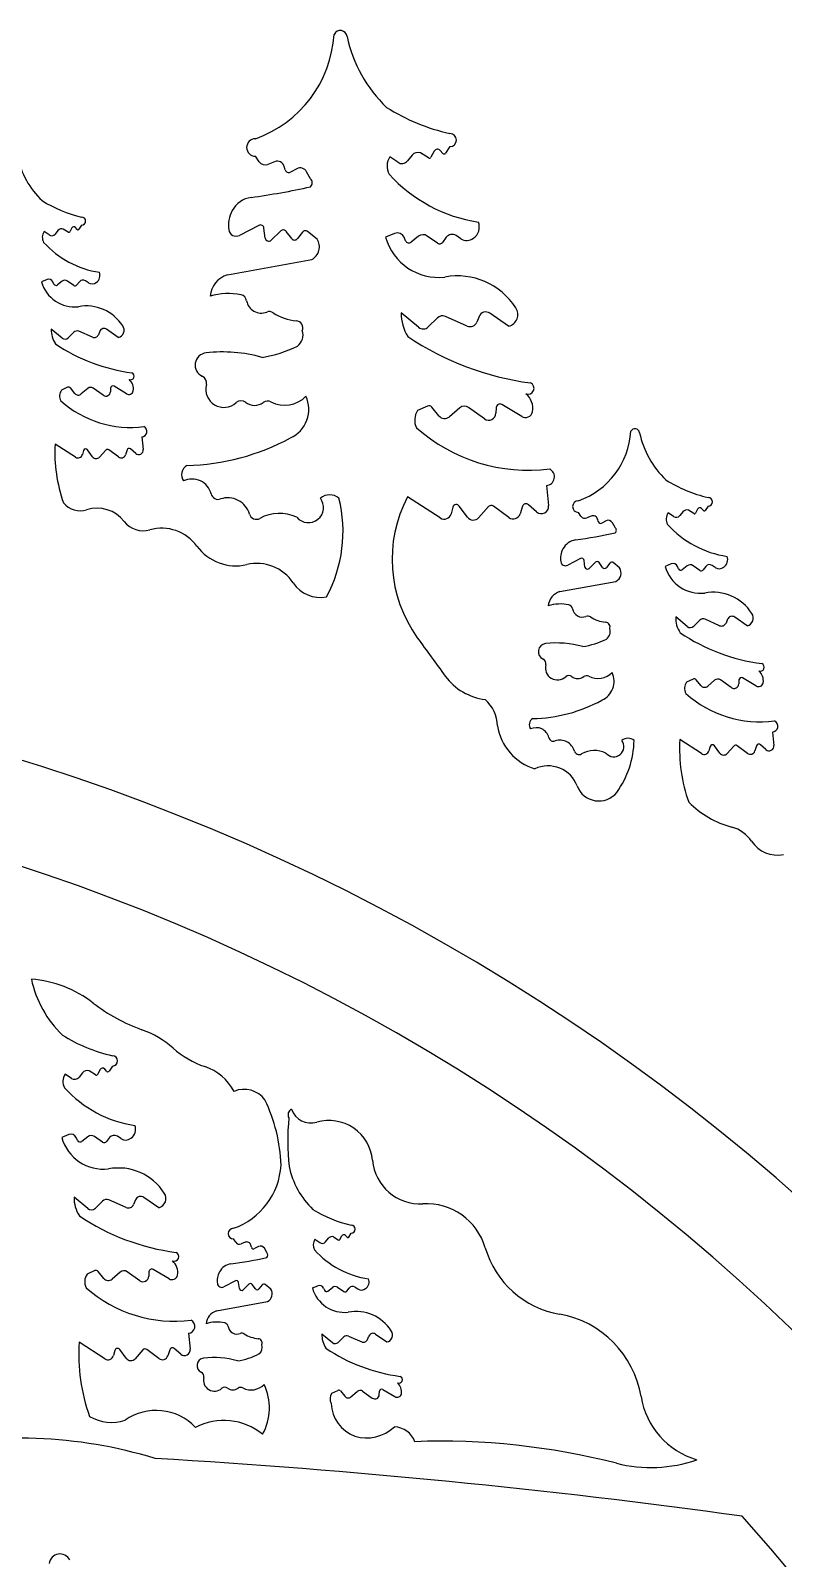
# Model space of a CAD drawing. Extents: x 0 to 545, y 0 to 410.
# Drawn here: x 338.6 to 417.7, y 241.6 to 401.9 of the extents above; entities that cross this region are included whole.
import ezdxf

# ---------------------------------------------------------------- set-up
doc = ezdxf.new("R2010")
doc.units = 0
doc.layers.add('GREEN', color=3, linetype='CONTINUOUS')
doc.layers.add('WHITE', color=7, linetype='CONTINUOUS')

msp = doc.modelspace()

# ---------------------------------------------------------------- linework, layer by layer
at = {"layer": 'GREEN', "linetype": 'CONTINUOUS'}
for p, q in [((382.658058, 389.750874), (382.216428, 389.063835)), ((362.646417, 388.158505), (362.244273, 388.745612)), ((364.261085, 388.164762), (363.557439, 387.882376)), ((377.19262, 388.105273), (376.360111, 388.675107)), ((378.691918, 388.854267), (378.217228, 388.258831)), ((380.402232, 388.572683), (379.564048, 389.088492)), ((381.018299, 389.282354), (380.66878, 388.64339)), ((381.914373, 389.040212), (381.636149, 389.352738)), ((365.373669, 387.306432), (365.278886, 387.657178)), ((366.589896, 387.422573), (365.918033, 387.069033)), ((368.018685, 386.381753), (367.609227, 387.118777)), ((340.58324, 380.47997), (340.062921, 380.836116)), ((341.520301, 380.948091), (341.223619, 380.575943)), ((342.589247, 380.772101), (342.065382, 381.094482)), ((342.974289, 381.215646), (342.75584, 380.816293)), ((343.534335, 381.064306), (343.360445, 381.259635)), ((343.999138, 381.50847), (343.72312, 381.079071)), ((362.59222, 381.487618), (360.558017, 380.436716)), ((363.27473, 380.159049), (363.144242, 381.197101)), ((364.915831, 380.898679), (363.916497, 379.932952)), ((366.060205, 380.091951), (365.4836, 380.854558)), ((367.190022, 380.777208), (366.666028, 380.090595)), ((368.726601, 380.044171), (367.730424, 380.843172)), ((376.862907, 380.636731), (375.909775, 380.247794)), ((378.013699, 379.861984), (377.845882, 380.24061)), ((379.377103, 380.340386), (378.598841, 379.718879)), ((381.357636, 379.620512), (380.288137, 380.369161)), ((382.287938, 380.2383), (381.878175, 379.701369)), ((383.799239, 380.086767), (383.314742, 380.409765)), ((359.305622, 376.284444), (368.157715, 377.891138)), ((340.377169, 375.812131), (339.781462, 375.569045)), ((341.096414, 375.327914), (340.991528, 375.564555)), ((341.948541, 375.626915), (341.462128, 375.238474)), ((343.186375, 375.176994), (342.517938, 375.6449)), ((343.767814, 375.563111), (343.511712, 375.227529)), ((344.712377, 375.468403), (344.409566, 375.670277)), ((379.378718, 370.788975), (377.558875, 372.296032)), ((388.82484, 370.901548), (386.857638, 372.265475)), ((341.949551, 369.657283), (340.812149, 370.599194)), ((347.853377, 369.727642), (346.623876, 370.580096)), ((381.350724, 371.769209), (380.397178, 370.832265)), ((384.472035, 370.923315), (382.189227, 371.923398)), ((385.717776, 371.922809), (385.483699, 371.337617)), ((343.182055, 370.26993), (342.586088, 369.68434)), ((345.132874, 369.741246), (343.706119, 370.366298)), ((345.911462, 370.36593), (345.765164, 370.000185)), ((342.533013, 364.492769), (341.885965, 364.19566)), ((343.28629, 363.848725), (342.816741, 364.426631)), ((344.642975, 364.372197), (343.965798, 363.788424)), ((346.275308, 363.655522), (345.229005, 364.39956)), ((347.041643, 364.399838), (347.025952, 364.023234)), ((348.713598, 363.809257), (347.401195, 364.593992)), ((380.312257, 362.525751), (379.27698, 362.050378)), ((381.5175, 361.495281), (380.766222, 362.419932)), ((390.201193, 361.432133), (388.101349, 362.687709)), ((383.688196, 362.332837), (382.604713, 361.3988)), ((386.299929, 361.186157), (384.625844, 362.376617)), ((387.526066, 362.377062), (387.500959, 361.774496)), ((350.331443, 359.27775), (350.475767, 357.961509)), ((343.365832, 357.150987), (341.221299, 358.533202)), ((344.199196, 357.853479), (344.082087, 357.425235)), ((345.147596, 357.206405), (344.620785, 357.930622)), ((346.541114, 357.899229), (345.886157, 357.168701)), ((347.87027, 357.176969), (346.860375, 357.931024)), ((348.766188, 357.914442), (348.608118, 357.414602)), ((349.691172, 357.550804), (349.148837, 358.022195)), ((381.644768, 350.778901), (378.213515, 352.990444)), ((392.789745, 354.181721), (393.020663, 352.075736)), ((382.97815, 351.902889), (382.790776, 351.217697)), ((384.495589, 350.86757), (383.652692, 352.026317)), ((386.725218, 351.976088), (385.677288, 350.807243)), ((388.851868, 350.820472), (387.236036, 352.02696)), ((390.285337, 352.000428), (390.032426, 351.200684)), ((391.765312, 351.418608), (390.897575, 352.172833)), ((396.423386, 350.964973), (396.15529, 351.356377)), ((406.120855, 350.929484), (405.565848, 351.309374)), ((407.120387, 351.428814), (406.803926, 351.031856)), ((408.260596, 351.241091), (407.701807, 351.584964)), ((408.671307, 351.714205), (408.438294, 351.288229)), ((409.26869, 351.552777), (409.083207, 351.761127)), ((409.76448, 352.026551), (409.47006, 351.568526)), ((397.499831, 350.969144), (397.030734, 350.780886)), ((398.241554, 350.396923), (398.178365, 350.630754)), ((399.052372, 350.474351), (398.604463, 350.238658)), ((400.004898, 349.780471), (399.731926, 350.27182)), ((396.387254, 346.517714), (395.031119, 345.817113)), ((396.842261, 345.632001), (396.755269, 346.324037)), ((397.936329, 346.125088), (397.270106, 345.48127)), ((398.699245, 345.58727), (398.314841, 346.095675)), ((399.452456, 346.044108), (399.103126, 345.586365)), ((400.476842, 345.555416), (399.812724, 346.088084)), ((405.901046, 345.950457), (405.265625, 345.691165)), ((406.66824, 345.433958), (406.556362, 345.686375)), ((407.577176, 345.752893), (407.058335, 345.338555)), ((408.897532, 345.272977), (408.184533, 345.772076)), ((409.517733, 345.684835), (409.244558, 345.326881)), ((410.525267, 345.583813), (410.202269, 345.799145)), ((394.196189, 343.048931), (400.097585, 344.120061)), ((407.578253, 339.385286), (406.365024, 340.38999)), ((408.892924, 340.038775), (408.257226, 339.414146)), ((410.973798, 339.474845), (409.451926, 340.141567)), ((411.804292, 340.141175), (411.648241, 339.751047)), ((413.875668, 339.460334), (412.5642, 340.369619)), ((408.200612, 333.87647), (407.510428, 333.559554)), ((409.004108, 333.18949), (408.503256, 333.805923)), ((410.451239, 333.74786), (409.728916, 333.125169)), ((412.192394, 332.983407), (411.076337, 333.777047)), ((413.009818, 333.777344), (412.99308, 333.375633)), ((414.793236, 333.147391), (413.393341, 333.984442)), ((409.088953, 326.045237), (406.801451, 327.519599)), ((416.518938, 328.313783), (416.672883, 326.909793)), ((409.977874, 326.794561), (409.852959, 326.337767)), ((410.989501, 326.104349), (410.427569, 326.876847)), ((412.47592, 326.843361), (411.7773, 326.064131)), ((413.893687, 326.07295), (412.816465, 326.877275)), ((414.849333, 326.859588), (414.680725, 326.326425)), ((415.835982, 326.471707), (415.257491, 326.974524))]:
    msp.add_line(p, q, dxfattribs=at)
for centre, radius, start, end in [((358.094631, 402.292884), 12.426667, -70.49249, -3.508211), ((371.149381, 401.197229), 0.73258, 8.175609, 152.766016), ((386.039842, 404.318363), 14.483042, -167.976694, -133.818962), ((387.439847, 412.062113), 21.485016, -122.133674, -102.859667), ((362.244273, 389.662574), 0.916962, 90, 270), ((382.658058, 390.433428), 0.682554, -90, 90), ((346.112754, 390.613151), 9.051901, -167.976694, -133.818962), ((363.274085, 388.588433), 0.760792, -145.590443, -68.133508), ((364.544438, 387.458706), 0.760792, 15.12204, 111.866492), ((377.776306, 387.705753), 1.716175, 145.609256, 209.500855), ((377.622341, 388.733082), 0.760792, -124.390744, -38.562356), ((379.286804, 388.380015), 0.760792, 68.628404, 141.437644), ((380.501915, 388.734666), 0.190198, -121.607717, -28.679037), ((381.352029, 389.099801), 0.380396, 41.676879, 151.320964), ((382.056433, 389.16668), 0.190198, -138.32312, -32.733012), ((365.740893, 387.405668), 0.380396, -164.87796, -62.24632), ((366.944175, 386.749304), 0.760792, 29.054604, 117.75368), ((388.029057, 397.500479), 15.848799, -137.829917, -98.634978), ((350.373812, 466.62233), 82.994804, -82.090003, -77.717189), ((367.647465, 385.949593), 0.569708, -47.833998, 49.337842), ((346.987756, 395.452995), 13.428135, -122.133674, -102.859667), ((362.161781, 381.779746), 2.662772, 97.909997, 151.929644), ((343.999138, 381.935066), 0.426596, -90, 90), ((362.736292, 381.473367), 3.313872, 151.929644, 188.122627), ((384.307714, 381.313426), 1.4383, -55.066713, 21.105041), ((340.948044, 380.23027), 1.072609, 145.609256, 209.500855), ((340.851815, 380.872351), 0.475495, -124.390744, -38.562356), ((341.892105, 380.651683), 0.475495, 68.628404, 141.437644), ((342.651549, 380.87334), 0.118874, -121.607716, -28.679037), ((343.18287, 381.10155), 0.237748, 41.676879, 151.320964), ((343.623123, 381.143349), 0.118874, -138.323121, -32.733012), ((360.208825, 381.112637), 0.760792, -171.877373, -62.67839), ((362.766816, 381.149657), 0.380396, 7.164776, 117.32161), ((363.652156, 380.206493), 0.380396, -172.835223, -45.979785), ((365.180173, 380.625138), 0.380396, 37.092837, 134.020216), ((366.363632, 380.321371), 0.380396, -142.907162, -37.349349), ((367.492419, 380.546432), 0.380396, 51.268059, 142.650651), ((367.451287, 379.229468), 1.51333, -62.172979, 32.571488), ((381.486221, 381.815268), 5.792557, -164.299939, -83.59585), ((377.150347, 379.932329), 0.760792, 23.904259, 112.198571), ((379.851852, 379.745896), 0.760792, 55.00798, 128.610253), ((382.892731, 379.776747), 0.760792, 56.309933, 142.650651), ((384.432257, 381.036292), 1.141188, -123.690068, -52.224316), ((347.356013, 386.351973), 9.905499, -137.829917, -98.634978), ((378.361466, 380.016124), 0.380396, -156.095741, -51.389747), ((381.575779, 379.932145), 0.380396, -124.992021, -37.349349), ((343.26674, 376.548717), 3.620348, -164.299939, -83.59585), ((340.556819, 375.37188), 0.475495, 23.904259, 112.198571), ((341.313768, 375.424252), 0.237748, -156.095741, -51.389747), ((342.245259, 375.255359), 0.475495, 55.00798, 128.610253), ((343.322714, 375.371765), 0.237748, -124.992021, -37.349349), ((344.145809, 375.274641), 0.475495, 56.309933, 142.650651), ((345.108013, 376.061857), 0.713243, -123.690068, -52.224316), ((345.030173, 376.235065), 0.898937, -55.066713, 21.105041), ((360.051475, 373.824032), 2.570977, 106.864221, 174.902406), ((383.470019, 368.967434), 7.216488, 32.329018, 100.682468), ((359.374049, 368.037211), 6.30321, 77.493542, 107.385383), ((360.574257, 373.448117), 0.760792, 9.489857, 77.493542), ((344.506614, 368.51882), 4.510305, 32.329018, 100.682468), ((362.858727, 373.82999), 1.555375, -170.510143, -68.467157), ((363.70884, 371.675475), 0.760792, 56.77338, 111.532843), ((367.017506, 376.726522), 5.277449, -123.22662, -95.28689), ((381.717824, 372.129917), 4.162265, 177.712723, 213.858823), ((386.424154, 371.640258), 0.760792, 55.26514, 158.19859), ((388.548455, 372.114185), 1.243735, -77.160427, 34.949862), ((343.411492, 370.495372), 2.601416, 177.712723, 213.858823), ((343.515315, 369.930764), 0.475495, 66.342091, 134.496833), ((346.352948, 370.189335), 0.475495, 55.26514, 158.19859), ((347.680636, 370.48554), 0.777335, -77.160427, 34.949862), ((366.461126, 370.713969), 0.760792, -21.302312, 84.71311), ((365.817117, 369.976413), 1.429266, -53.867963, 18.823957), ((379.863961, 371.37493), 0.760792, -129.629005, -45.503167), ((381.883941, 371.226545), 0.760792, 66.342091, 134.496833), ((384.777322, 371.620168), 0.760792, -113.657909, -21.801409), ((351.752265, 384.675553), 18.829617, -123.895952, -97.513719), ((342.252828, 370.023505), 0.475495, -129.629005, -45.503167), ((345.323678, 370.176779), 0.475495, -113.657909, -21.801409), ((361.00527, 380.089836), 12.607045, -81.16146, -63.350726), ((395.063061, 394.818206), 30.127387, -123.895952, -97.513719), ((357.199856, 366.823051), 1.283047, 96.268117, 245.735397), ((358.81886, 352.939705), 15.260448, 74.323379, 96.61926), ((349.138717, 365.652064), 0.386411, -112.334503, 66.9457), ((356.359938, 364.95977), 0.760792, -14.472029, 65.735397), ((342.817894, 363.563669), 1.126013, 145.856703, 205.916383), ((342.632222, 364.27671), 0.237748, 39.093859, 114.663396), ((344.953444, 364.012053), 0.475495, 54.582945, 130.763605), ((346.550869, 364.043029), 0.475495, -125.417056, -2.385944), ((347.279185, 364.38994), 0.237748, 59.123187, 177.614055), ((348.957619, 364.217361), 0.475495, -120.876813, -12.134148), ((348.192467, 364.334857), 1.249095, -10.025261, 50.208933), ((358.947138, 364.292022), 1.91119, 165.527971, 312.440725), ((390.881384, 364.380625), 0.618258, -112.334503, 66.9457), ((349.170304, 371.387375), 11.108515, -131.53071, -82.867511), ((343.655328, 364.148569), 0.475495, -140.906141, -49.236395), ((360.750264, 362.320163), 0.760792, 52.136375, 132.440725), ((362.159889, 364.133279), 1.535821, -127.863626, -53.607372), ((363.522504, 362.284574), 0.760792, 62.202347, 126.392629), ((365.318659, 365.691622), 3.09072, -117.797653, -43.691523), ((364.566202, 362.179612), 3.289363, -65.487238, 24.747953), ((380.470991, 362.180057), 0.380396, 39.093859, 114.663396), ((384.184947, 361.756606), 0.760792, 54.582945, 130.763605), ((387.906132, 362.361226), 0.380396, 59.123187, 177.614055), ((389.367384, 362.273093), 1.998552, -10.025261, 50.208933), ((380.768067, 361.039193), 1.80162, 145.856703, 205.916383), ((382.107961, 361.975031), 0.760792, -140.906141, -49.236395), ((386.740826, 361.806168), 0.760792, -125.417055, -2.385944), ((390.591626, 362.0851), 0.760792, -120.876813, -12.134148), ((350.286245, 359.852242), 0.576267, -85.501622, 62.80809), ((354.542913, 380.10851), 23.820337, -88.790476, -61.439905), ((390.931923, 373.557122), 17.773624, -131.53071, -82.867511), ((393.388862, 360.387891), 8.284444, -70.49249, -3.508211), ((402.092028, 359.657455), 0.488387, 8.175609, 152.766016), ((412.019003, 361.738211), 9.655361, -167.976694, -133.818962), ((356.662653, 357.586125), 15.470371, 176.49023, 199.739662), ((344.428523, 357.790767), 0.237748, 36.032935, 164.705724), ((346.718133, 357.740522), 0.237748, 53.252529, 138.122131), ((348.992871, 357.842755), 0.237748, 49.003269, 162.45094), ((350.003104, 357.909682), 0.475495, -130.996732, 6.257409), ((343.623433, 357.550659), 0.475495, -122.80296, -15.294276), ((345.532118, 357.486115), 0.475495, -143.967065, -41.87787), ((348.154753, 357.557974), 0.475495, -126.747471, -17.54906), ((355.65338, 355.310742), 1.155429, 121.729582, 214.308057), ((355.598627, 352.804366), 2.061764, 14.043417, 115.871314), ((392.717429, 355.100909), 0.922028, -85.501622, 62.80809), ((412.952339, 366.900711), 14.323344, -122.133674, -102.859667), ((358.336823, 353.489279), 0.760792, -165.956583, -71.156989), ((359.346183, 350.531584), 2.364391, 16.149064, 108.843011), ((367.801932, 351.88179), 1.593855, -139.892189, 37.788237), ((370.037026, 351.67189), 1.536049, 50.57473, 129.42527), ((357.078372, 349.359958), 14.366624, -28.492477, 14.093969), ((390.667553, 346.432024), 14.075366, 152.228263, 215.740025), ((409.76448, 352.481587), 0.455036, -90, 90), ((343.85176, 353.803333), 2.268047, -140.512353, -72.585874), ((345.612979, 348.188126), 3.616887, 37.948641, 107.414126), ((362.34805, 351.400814), 0.760792, -163.850936, -61.091505), ((364.766627, 347.021105), 4.242344, 64.651094, 118.908495), ((382.056929, 351.418377), 0.760792, -122.80296, -15.294276), ((383.345074, 351.802549), 0.380396, 36.032935, 164.705724), ((387.008449, 351.722156), 0.380396, 53.252529, 138.12213), ((389.307042, 351.43008), 0.760792, -126.747471, -17.54906), ((390.648029, 351.88573), 0.380396, 49.003269, 162.45094), ((392.264404, 351.992813), 0.760792, -130.996732, 6.257409), ((396.15529, 351.967685), 0.611308, 90, 270), ((406.509979, 350.663138), 1.144117, 145.609256, 209.500854), ((407.516977, 351.112646), 0.507195, 68.628404, 141.437644), ((408.327051, 351.34908), 0.126799, -121.607717, -28.679037), ((408.893794, 351.592503), 0.253597, 41.676879, 151.320964), ((409.363397, 351.637089), 0.126799, -138.32312, -32.733012), ((350.475395, 351.980048), 2.549292, -142.051359, -74.19693), ((352.415238, 345.126193), 4.573791, 36.081557, 105.80307), ((385.110826, 351.315106), 0.760792, -143.967065, -41.877869), ((396.841831, 351.251591), 0.507195, -145.590443, -68.133508), ((397.688733, 350.49844), 0.507195, 15.12204, 111.866492), ((398.48637, 350.463081), 0.253597, -164.87796, -62.24632), ((399.288558, 350.025505), 0.507195, 29.054604, 117.75368), ((399.757418, 349.492364), 0.379805, -47.833997, 49.337842), ((413.345146, 357.192955), 10.565866, -137.829917, -98.634978), ((406.407335, 351.348024), 0.507195, -124.390744, -38.562356), ((396.100295, 346.712466), 1.775181, 97.909997, 151.929644), ((388.241649, 403.274189), 55.329869, -82.090003, -77.717189), ((360.172931, 350.779376), 5.025182, -143.918443, -76.692521), ((396.483303, 346.508214), 2.209248, 151.929644, 188.122627), ((396.503652, 346.292407), 0.253597, 7.164776, 117.32161), ((410.86425, 346.401586), 0.958866, -55.066713, 21.105041), ((362.389262, 341.4091), 4.603639, 33.577954, 103.307479), ((394.798325, 346.267727), 0.507195, -171.877373, -62.67839), ((397.093878, 345.663631), 0.253597, -172.835223, -45.979785), ((398.112557, 345.942728), 0.253597, 37.092837, 134.020216), ((398.901529, 345.740216), 0.253597, -142.907162, -37.349349), ((399.654054, 345.890257), 0.253597, 51.268059, 142.650651), ((399.626633, 345.012281), 1.008887, -62.172979, 32.571488), ((408.983255, 346.736148), 3.861705, -164.299939, -83.59585), ((406.092673, 345.480855), 0.507195, 23.904259, 112.198571), ((406.900085, 345.536718), 0.253597, -156.095741, -51.389747), ((407.893676, 345.356566), 0.507195, 55.00798, 128.610253), ((409.04296, 345.480732), 0.253597, -124.992021, -37.349349), ((409.920928, 345.377134), 0.507195, 56.309933, 142.650651), ((410.947279, 346.21683), 0.760792, -123.690068, -52.224316), ((369.04606, 345.828175), 3.386429, -146.422046, -78.78128), ((394.693424, 341.408657), 1.713985, 106.864221, 174.902406), ((394.241807, 337.550776), 4.20214, 77.493542, 107.385383), ((395.041946, 341.158047), 0.507195, 9.489857, 77.493542), ((410.305787, 338.170925), 4.810992, 32.329018, 100.682468), ((396.564926, 341.412629), 1.036917, -170.510143, -68.467157), ((397.131668, 339.976285), 0.507195, 56.77338, 111.532843), ((399.337445, 343.34365), 3.518299, -123.22662, -95.28689), ((409.137657, 340.279247), 2.774843, 177.712723, 213.858823), ((409.248402, 339.676999), 0.507195, 66.342091, 134.496833), ((412.27521, 339.952808), 0.507195, 55.26514, 158.19859), ((413.691411, 340.268759), 0.829157, -77.160427, 34.949862), ((398.966525, 339.335282), 0.507195, -21.302312, 84.71311), ((398.537186, 338.843578), 0.952844, -53.867963, 18.823957), ((418.034482, 355.404773), 20.084925, -123.895952, -97.513719), ((407.901749, 339.775922), 0.507195, -129.629005, -45.503167), ((411.177322, 339.939414), 0.507195, -113.657909, -21.801409), ((750.556963, 605.420211), 457.466016, -144.259975, -143.634933), ((392.792345, 336.741336), 0.855365, 96.268117, 245.735397), ((393.871681, 327.485772), 10.173632, 74.323379, 96.61926), ((395.329288, 345.585859), 8.404697, -81.16146, -63.350726), ((392.2324, 335.499149), 0.507195, -14.472029, 65.735397), ((393.9572, 335.053983), 1.274127, 165.527971, 312.440725), ((415.246697, 335.113052), 0.412172, -112.334503, 66.9457), ((387.110316, 337.806117), 6.122723, -143.634933, -96.987494), ((395.159284, 333.739411), 0.507195, 52.136375, 132.440725), ((396.099034, 334.948155), 1.023881, -127.863626, -53.607372), ((397.007444, 333.715685), 0.507195, 62.202347, 126.392629), ((398.20488, 335.98705), 2.06048, -117.797653, -43.691523), ((397.703243, 333.64571), 2.192908, -65.487238, 24.747953), ((408.504486, 332.885431), 1.20108, 145.856703, 205.916383), ((408.306435, 333.646007), 0.253597, 39.093859, 114.663396), ((410.782406, 333.363706), 0.507195, 54.582945, 130.763605), ((413.263196, 333.766786), 0.253597, 59.123187, 177.614055), ((414.237364, 333.708031), 1.332368, -10.025261, 50.208933), ((415.28039, 341.230717), 11.849083, -131.53071, -82.867511), ((409.397749, 333.509323), 0.507195, -140.906141, -49.236395), ((412.486325, 333.396748), 0.507195, -125.417055, -2.385944), ((415.053525, 333.582702), 0.507195, -120.876813, -12.134148), ((383.862466, 328.880744), 3.791681, 1.19762, 48.690191), ((391.02105, 345.598309), 15.880225, -88.790476, -61.439905), ((393.24748, 329.869708), 5.667646, -170.763486, -107.096865), ((391.761361, 329.066463), 0.770286, 121.729582, 214.308057), ((391.724859, 327.395546), 1.37451, 14.043417, 115.871314), ((416.470727, 328.926575), 0.614685, -85.501622, 62.808091), ((393.550323, 327.852155), 0.507195, -165.956583, -71.156989), ((394.22323, 325.880358), 1.57626, 16.149064, 108.843011), ((399.860396, 326.780496), 1.06257, -139.892189, 37.788237), ((392.258013, 327.65057), 9.74524, -35.627086, -1.287629), ((401.350458, 326.640562), 1.024033, 50.57473, 129.42527), ((423.272229, 326.509383), 16.501729, 176.49023, 199.739662), ((396.224474, 326.459845), 0.507195, -163.850936, -61.091505), ((397.836859, 323.540039), 2.828229, 64.651094, 118.908495), ((409.363727, 326.471553), 0.507195, -122.80296, -15.294276), ((410.22249, 326.727668), 0.253597, 36.032935, 164.705724), ((411.399658, 326.402706), 0.507195, -143.967065, -41.87787), ((412.664741, 326.674073), 0.253597, 53.252528, 138.12213), ((414.197136, 326.479355), 0.507195, -126.747471, -17.54906), ((415.091127, 326.783122), 0.253597, 49.003269, 162.45094), ((416.16871, 326.854511), 0.507195, -130.996732, 6.257409), ((272.73906, 114.484389), 210.004157, -5.464915, 185.464915), ((392.972424, 321.504743), 3.25956, 20.561312, 115.264345), ((398.295217, 323.501348), 2.425381, -159.438688, -39.033758), ((414.942595, 328.203703), 10.232033, -134.741346, -105.16702), ((411.319411, 314.837765), 3.61628, 33.753637, 74.83298), ((417.046038, 318.664701), 3.271368, -146.246363, -78.862871)]:
    msp.add_arc(centre, radius, start, end, dxfattribs=at)
at = {"layer": 'WHITE', "linetype": 'CONTINUOUS'}
for p, q in [((342.923039, 291.964369), (342.266479, 292.413769)), ((344.105463, 292.555064), (343.731098, 292.085472)), ((345.454305, 292.332992), (344.79327, 292.739786)), ((345.940168, 292.892676), (345.664519, 292.388755)), ((346.646858, 292.701709), (346.427436, 292.948184)), ((347.233366, 293.262174), (346.885074, 292.72034)), ((342.66301, 286.07429), (341.911321, 285.767553)), ((343.570584, 285.463284), (343.438235, 285.761887)), ((344.645835, 285.840576), (344.032057, 285.350424)), ((346.207786, 285.272847), (345.364324, 285.86327)), ((346.941471, 285.760066), (346.618311, 285.336614)), ((348.133361, 285.640559), (347.751262, 285.895292)), ((344.647109, 278.307839), (343.211887, 279.496382)), ((346.202336, 279.080902), (345.450319, 278.34198)), ((348.663963, 278.413786), (346.863622, 279.202504)), ((349.646419, 279.202039), (349.461814, 278.740527)), ((352.09681, 278.39662), (350.545373, 279.472283)), ((360.183639, 274.760832), (359.939915, 275.116655)), ((361.162225, 274.764624), (360.735773, 274.593481)), ((361.836519, 274.244424), (361.779074, 274.456998)), ((362.573626, 274.314812), (362.166436, 274.100546)), ((368.494968, 275.073924), (368.999519, 274.72857)), ((369.620493, 274.821635), (369.908185, 275.182506)), ((370.436749, 275.324461), (370.944739, 275.011849)), ((371.106283, 275.054702), (371.318112, 275.441953)), ((371.692567, 275.484609), (371.861188, 275.2952)), ((372.044251, 275.309517), (372.311906, 275.725904)), ((363.439558, 273.684013), (363.191402, 274.130694)), ((345.383346, 271.791033), (344.566873, 271.416129)), ((346.333864, 270.978351), (345.741366, 271.707578)), ((348.045787, 271.638891), (347.191296, 270.90226)), ((350.105535, 270.734559), (348.785265, 271.673418)), ((351.07253, 271.673769), (351.052729, 271.198554)), ((353.182273, 270.928549), (351.526228, 271.918761)), ((360.150792, 270.71787), (358.917942, 270.08096)), ((360.564434, 269.912677), (360.48535, 270.5418)), ((361.559041, 270.360938), (360.953384, 269.775648)), ((362.252601, 269.872011), (361.903143, 270.334198)), ((362.937339, 270.287319), (362.619766, 269.871189)), ((363.868599, 269.843054), (363.264855, 270.327297)), ((368.222038, 269.966461), (368.799693, 270.202181)), ((369.395435, 269.962107), (369.497143, 269.732637)), ((369.851774, 269.645907), (370.323448, 270.022578)), ((370.87559, 270.040018), (371.523771, 269.586291)), ((371.83925, 269.635295), (372.087591, 269.960707)), ((372.709896, 270.064626), (373.003531, 269.868869)), ((358.158915, 267.564431), (363.523819, 268.538185)), ((355.223739, 265.210499), (355.405853, 263.54961)), ((369.221492, 265.147212), (370.324427, 264.233844)), ((370.941675, 264.26008), (371.519582, 264.827925)), ((372.027766, 264.921373), (373.411286, 264.315262)), ((374.024416, 264.566354), (374.166281, 264.921016)), ((374.857106, 265.128693), (376.04935, 264.30207)), ((346.434234, 262.526859), (343.728169, 264.270996)), ((347.485808, 263.413293), (347.338035, 262.872916)), ((348.682539, 262.596787), (348.017786, 263.510635)), ((350.44094, 263.471022), (349.614488, 262.54921)), ((352.118126, 262.559644), (350.843797, 263.511142)), ((353.248634, 263.490218), (353.049175, 262.859498)), ((354.415819, 263.031364), (353.731476, 263.626185)), ((370.262768, 258.937725), (370.890208, 259.22583)), ((371.165338, 259.161697), (371.620659, 258.601302)), ((372.279575, 258.542829), (372.936232, 259.108912)), ((373.504504, 259.135445), (374.519101, 258.413954)), ((375.246997, 258.770524), (375.262214, 259.135715)), ((375.61087, 259.323986), (376.883503, 258.563031))]:
    msp.add_line(p, q, dxfattribs=at)
for centre, radius, start, end in [((272.73906, 114.484389), 220.635051, -5.200854, 185.200854), ((337.780996, 290.238139), 12.170355, 52.313789, 85.532885), ((349.900417, 304.750851), 11.422077, -167.976694, -133.818962), ((356.625628, 314.632375), 18.654941, -127.686211, -109.692634), ((346.976125, 287.671436), 9.98079, 48.391298, 70.307366), ((351.004533, 310.857973), 16.944196, -122.133674, -102.859667), ((360.055694, 302.398804), 9.716177, -131.608702, -108.774544), ((347.233366, 293.800472), 0.538297, -90, 90), ((343.383364, 291.649287), 1.353465, 145.609256, 209.500854), ((343.26194, 292.459491), 0.6, -124.390744, -38.562356), ((344.574621, 292.181044), 0.6, 68.628404, 141.437644), ((345.53292, 292.46074), 0.15, -121.607717, -28.679037), ((346.203364, 292.748705), 0.3, 41.67688, 151.320964), ((346.758894, 292.801449), 0.15, -138.32312, -32.733012), ((355.14698, 287.958523), 5.535616, 28.503573, 71.225456), ((351.469214, 299.373914), 12.499184, -137.829917, -98.634978), ((361.070729, 288.139542), 2.678908, 35.83251, 113.288114), ((347.747759, 282.226718), 17.206311, 2.130149, 25.771826), ((366.314774, 288.1376), 0.647356, 115.059588, 210.007807), ((368.086116, 289.444095), 2.168578, -160.606779, -73.668702), ((391.702583, 285.383391), 26.061968, 174.649006, 185.851794), ((369.983262, 282.969493), 4.578246, 4.96276, 106.331298), ((346.309195, 287.003745), 4.568311, -164.299939, -83.59585), ((342.889701, 285.518762), 0.6, 23.904259, 112.198571), ((343.844852, 285.584847), 0.3, -156.095741, -51.389747), ((345.020247, 285.371731), 0.6, 55.00798, 128.610253), ((347.418442, 285.396062), 0.6, 56.309933, 142.650651), ((348.632591, 286.389404), 0.9, -123.690068, -52.224316), ((348.53437, 286.607966), 1.134318, -55.066713, 21.105041), ((346.379825, 285.518616), 0.3, -124.99202, -37.349349), ((347.873721, 276.871278), 5.691296, 32.329018, 100.682468), ((357.42498, 283.327122), 7.531313, -70.49249, -3.508211), ((374.361472, 284.554686), 8.777601, -167.976694, -133.818962), ((379.536183, 283.799009), 5.010622, -175.03724, -86.637285), ((346.491849, 279.365375), 3.282578, 177.712723, 213.858823), ((346.622857, 278.652929), 0.6, 66.342091, 134.496833), ((350.203505, 278.979205), 0.6, 55.26514, 158.19859), ((351.878838, 279.352968), 0.980874, -77.160427, 34.949862), ((357.016594, 297.258535), 23.760018, -123.895952, -97.513719), ((345.029797, 278.769953), 0.6, -129.629005, -45.503167), ((348.904728, 278.963361), 0.6, -113.657909, -21.801409), ((375.20996, 289.247867), 13.021222, -122.133674, -102.859667), ((380.207252, 272.378102), 6.429984, 16.32859, 93.362715), ((359.939915, 275.672389), 0.555734, 90, 270), ((372.311906, 276.139573), 0.413669, -90, 90), ((360.564044, 275.021394), 0.461086, -145.590443, -68.133508), ((361.333954, 274.336711), 0.461086, 15.12204, 111.866492), ((362.059079, 274.304567), 0.230543, -164.87796, -62.24632), ((362.78834, 273.906771), 0.461086, 29.054604, 117.75368), ((369.353269, 274.486437), 1.040106, 145.609256, 209.500854), ((369.259956, 275.109061), 0.461086, -124.390744, -38.562356), ((370.268722, 274.895081), 0.461086, 68.628404, 141.437644), ((371.005152, 275.110021), 0.115272, -121.607717, -28.679037), ((371.520373, 275.331315), 0.230543, 41.67688, 151.320964), ((371.947285, 275.371847), 0.115272, -138.32312, -32.733012), ((353.718707, 273.253882), 0.48759, -112.334503, 66.9457), ((352.524689, 271.591774), 1.576162, -10.025261, 50.208933), ((352.745696, 322.314665), 50.299881, -82.090003, -77.717189), ((363.214576, 273.422097), 0.345277, -47.833997, 49.337842), ((375.567056, 280.422634), 9.605333, -137.829917, -98.634978), ((395.885093, 276.971117), 9.9068, -163.67141, -99.888644), ((345.742821, 270.618656), 1.420851, 145.856703, 205.916383), ((345.508532, 271.5184), 0.3, 39.093859, 114.663396), ((348.437551, 271.184445), 0.6, 54.582945, 130.763605), ((350.453249, 271.223532), 0.6, -125.417055, -2.385944), ((351.37227, 271.66128), 0.3, 59.123187, 177.614056), ((353.490189, 271.443512), 0.6, -120.876813, -12.134148), ((360.238108, 270.709233), 2.008407, 151.929644, 188.122627), ((359.88992, 270.894917), 1.613801, 97.909997, 151.929644), ((353.758565, 280.490943), 14.017201, -131.53071, -82.867511), ((346.799532, 271.356706), 0.6, -140.906141, -49.236395), ((358.70631, 270.490609), 0.461086, -171.877373, -62.67839), ((360.256608, 270.513045), 0.230543, 7.164776, 117.32161), ((360.793177, 269.941431), 0.230543, -172.835224, -45.979785), ((361.719248, 270.195155), 0.230543, 37.092837, 134.020216), ((362.436496, 270.011054), 0.230543, -142.907162, -37.349349), ((363.120609, 270.147455), 0.230543, 51.268059, 142.650651), ((363.095681, 269.349294), 0.91717, -62.172979, 32.571488), ((371.601701, 270.916446), 3.510641, -164.299939, -83.59585), ((368.973899, 269.775271), 0.461086, 23.904259, 112.198571), ((369.707911, 269.826056), 0.230543, -156.095741, -51.389747), ((370.611175, 269.662281), 0.461086, 55.00798, 128.610253), ((371.655979, 269.775159), 0.230543, -124.99202, -37.349349), ((372.454132, 269.680979), 0.461086, 56.309933, 142.650651), ((373.387178, 270.444339), 0.691629, -123.690068, -52.224316), ((373.311697, 270.612299), 0.871697, -55.066713, 21.105041), ((355.166708, 265.935418), 0.727159, -85.501622, 62.80809), ((358.610946, 266.073272), 1.558168, 106.864221, 174.902406), ((358.200385, 262.566109), 3.820127, 77.493542, 107.385383), ((358.927784, 265.845445), 0.461086, 9.489857, 77.493542), ((372.804003, 263.12988), 4.373629, 32.329018, 100.682468), ((392.384326, 256.889124), 10.478043, 9.25753, 80.111356), ((360.312311, 266.076884), 0.942651, -170.510143, -68.467157), ((360.827532, 264.771117), 0.461086, 56.773379, 111.532843), ((362.832783, 267.832358), 3.198454, -123.22662, -95.28689), ((362.495583, 264.188386), 0.461086, -21.302312, 84.71311), ((371.742067, 265.046536), 2.522585, 177.712723, 213.858823), ((371.842744, 264.499038), 0.461086, 66.342091, 134.496833), ((374.594388, 264.749773), 0.461086, 55.26514, 158.19859), ((375.881843, 265.037002), 0.753779, -77.160427, 34.949862), ((363.212732, 263.075934), 19.521177, 176.49023, 199.739662), ((347.775183, 263.33416), 0.3, 36.032935, 164.705724), ((350.664311, 263.270758), 0.3, 53.252529, 138.12213), ((353.534672, 263.399761), 0.3, 49.003269, 162.45094), ((354.809428, 263.484212), 0.6, -130.996731, 6.257409), ((359.189004, 269.870729), 7.640633, -81.16146, -63.350726), ((362.105275, 263.741382), 0.866222, -53.867963, 18.823957), ((379.83009, 278.797014), 18.259023, -123.895952, -97.513719), ((370.618514, 264.588968), 0.461086, -129.629005, -45.503167), ((373.596308, 264.737598), 0.461086, -113.657909, -21.801409), ((346.759285, 263.031182), 0.6, -122.80296, -15.294276), ((349.167746, 262.949737), 0.6, -143.967065, -41.87787), ((352.477099, 263.040412), 0.6, -126.747471, -17.54906), ((356.882693, 261.830254), 0.777604, 96.268117, 245.735397), ((357.863907, 253.416105), 9.248756, 74.323379, 96.61926), ((356.373651, 260.700992), 0.461086, -14.472029, 65.735397), ((357.941651, 260.296297), 1.158297, 165.527971, 312.440725), ((361.803179, 261.144539), 1.873164, -117.797653, -43.691523), ((358.035645, 257.389798), 5.682434, -29.209825, 25.661591), ((377.29574, 260.349995), 0.374702, -112.334503, 66.9457), ((376.378164, 259.072704), 1.211244, -10.025261, 50.208933), ((359.034455, 259.101231), 0.461086, 52.136375, 132.440725), ((359.888773, 260.200089), 0.930801, -127.863625, -53.607372), ((360.714601, 259.079662), 0.461086, 62.202348, 126.392629), ((371.166457, 258.324885), 1.091891, 145.856703, 205.916383), ((370.986411, 259.016318), 0.230543, 39.093859, 114.663396), ((371.978514, 258.89206), 0.461086, -140.906141, -49.236395), ((373.237293, 258.759681), 0.461086, 54.582945, 130.763605), ((374.786311, 258.789719), 0.461086, -125.417055, -2.385944), ((375.492557, 259.126117), 0.230543, 59.123187, 177.614056), ((377.120129, 258.958768), 0.461086, -120.876813, -12.134148), ((410.926164, 259.911356), 8.308486, -170.74247, -106.451123), ((351.819208, 251.431701), 5.689111, 43.39828, 124.866191), ((374.13559, 258.078011), 3.957925, -176.663572, -111.706943), ((347.122658, 260.376307), 4.514045, -120.395879, -71.33965), ((358.924171, 249.626735), 6.440152, 50.789034, 117.475437), ((373.890047, 258.493199), 4.269949, -106.578395, -46.449189), ((376.750396, 253.034443), 2.365461, 19.872347, 88.022244), ((337.506291, 205.589693), 48.614097, 72.983955, 102.956331), ((381.703322, 179.235961), 74.652436, 75.696901, 92.094455), ((306.030925, -528.343336), 781.755955, 82.109733, 86.648555), ((403.749553, 265.707229), 14.584981, -104.303099, -70.686993), ((258.897493, 108.384606), 206.87189, 1.689657, 41.703528), ((341.729624, 240.896228), 1.155502, 27.233984, 171.824391)]:
    msp.add_arc(centre, radius, start, end, dxfattribs=at)

doc.saveas('drawing.dxf')
